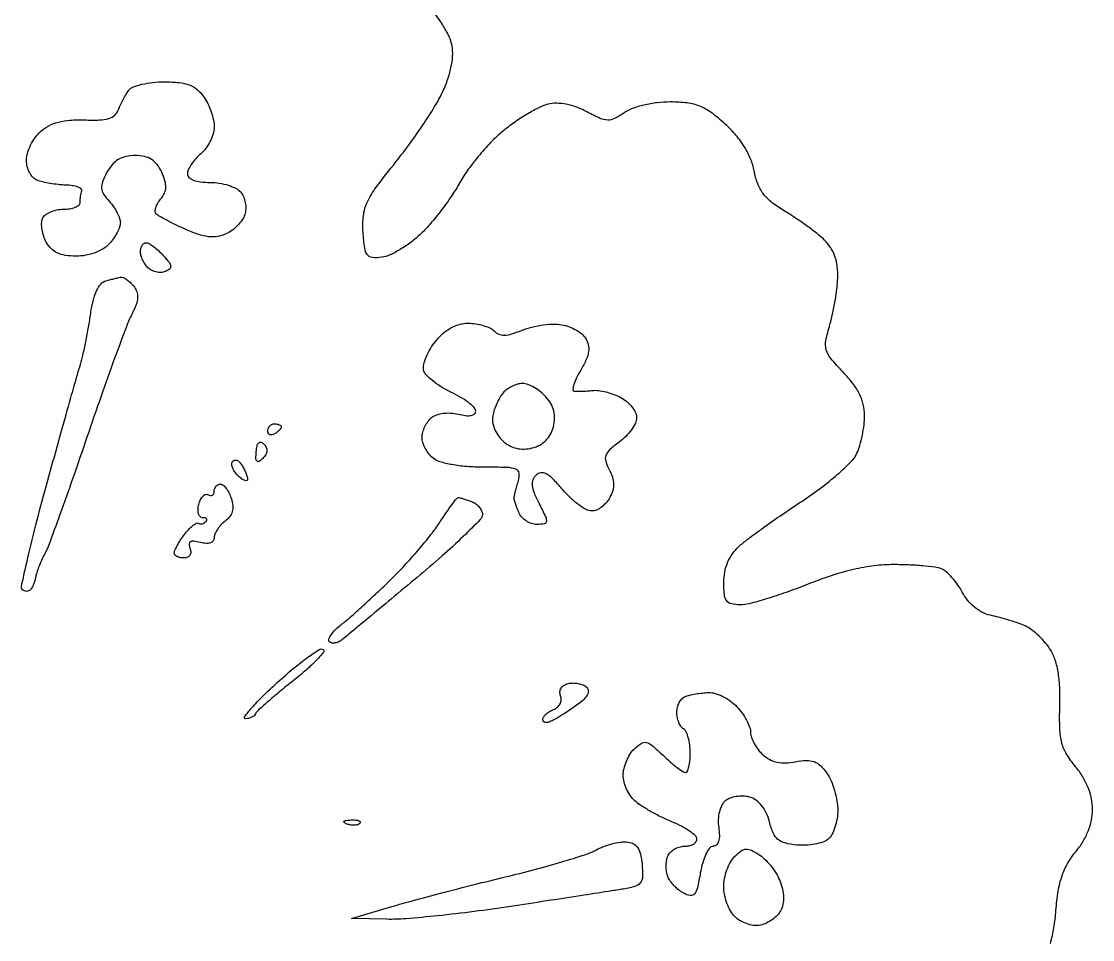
# Model space of a CAD drawing. Extents: x 0 to 102, y 0 to 135.
# Drawn here: x 53.15 to 66.66, y 69.13 to 80.71 of the extents above; entities that cross this region are included whole.
import ezdxf

# ---------------------------------------------------------------- set-up
doc = ezdxf.new("R2010")
doc.units = 0
doc.header["$MEASUREMENT"] = 0

msp = doc.modelspace()

# ---------------------------------------------------------------- linework, layer by layer
msp.add_lwpolyline([(66.132728, 69.076061, 0.026107), (66.177177, 69.276576, 0.022522), (66.203203, 69.490777, -0.020771), (66.232266, 69.737176, -0.041371), (66.279237, 69.927762, -0.048874), (66.350372, 70.086201, -0.044988), (66.452613, 70.232613, 0.03938), (66.541884, 70.357449, 0.041191), (66.608961, 70.492926, 0.04285), (66.650755, 70.632093, 0.051571), (66.6648, 70.7679, 0.051724), (66.650668, 70.904144, 0.043134), (66.608625, 71.043543, 0.041333), (66.540952, 71.17953, 0.038802), (66.450562, 71.305626, -0.039009), (66.338372, 71.462267, -0.07229), (66.277696, 71.606092, -0.055815), (66.251862, 71.785039, -0.015467), (66.251596, 72.069236, 0.017608), (66.250319, 72.314141, 0.033592), (66.229193, 72.509749, 0.041693), (66.187416, 72.668014, 0.059726), (66.12296, 72.797872, 0.037193), (66.054238, 72.887452, 0.028275), (65.966723, 72.974987, 0.028926), (65.874742, 73.048032, 0.057636), (65.793176, 73.092397, 0.015386), (65.705447, 73.124645, 0.007959), (65.594012, 73.159796, 0.007904), (65.478221, 73.192321, 0.011883), (65.376189, 73.216671, -0.06745), (65.273741, 73.25351, -0.051541), (65.174191, 73.319143, -0.04974), (65.086654, 73.406659, -0.052266), (65.019768, 73.508374, 0.031917), (64.961717, 73.604985, 0.030521), (64.891039, 73.694951, 0.031975), (64.818798, 73.766409, 0.087626), (64.75751, 73.803248, 0.059078), (64.676954, 73.823679, 0.010838), (64.524068, 73.840363, 0.011512), (64.343359, 73.851943, 0.010243), (64.155124, 73.8558, 0.031147), (63.908603, 73.840428, 0.025595), (63.648891, 73.794315, 0.022871), (63.367636, 73.715676, 0.015625), (63.055851, 73.602, -0.010155), (62.798144, 73.504834, -0.01162), (62.547954, 73.422754, -0.010812), (62.333339, 73.362861, -0.062713), (62.216908, 73.3482, -0.05352), (62.107312, 73.359965, -0.183775), (62.048368, 73.398362, -0.134266), (62.019224, 73.475093, -0.024019), (62.0118, 73.629553, -0.046053), (62.024022, 73.76197, -0.053138), (62.060292, 73.883399, -0.054734), (62.120137, 73.991452, -0.05427), (62.20215, 74.084286, -0.023827), (62.312496, 74.175569, -0.00507), (62.513417, 74.323096, -0.005292), (62.750056, 74.489413, -0.005011), (62.994481, 74.653785, 0.015575), (63.23198, 74.820892, 0.017831), (63.447822, 74.995417, 0.017198), (63.619197, 75.15507, 0.08996), (63.692431, 75.260533, 0.037185), (63.729248, 75.360401, 0.020138), (63.760209, 75.487704, 0.019958), (63.781426, 75.620525, 0.029631), (63.7884, 75.738103, 0.059322), (63.772123, 75.874811, 0.055332), (63.724117, 76.007326, 0.048275), (63.64131, 76.141007, 0.029687), (63.520452, 76.281497, -0.017651), (63.361512, 76.457507, -0.107139), (63.30451, 76.565485, -0.118009), (63.300139, 76.682541, -0.023376), (63.351252, 76.88754, 0.020016), (63.38909, 77.035064, 0.013418), (63.420993, 77.20629, 0.013525), (63.442984, 77.374074, 0.025825), (63.45, 77.509818, 0.042447), (63.438152, 77.649123, 0.055158), (63.402792, 77.772143, 0.057981), (63.343249, 77.879616, 0.054876), (63.25965, 77.972768, 0.01933), (63.165041, 78.051026, 0.008594), (63.034721, 78.147097, 0.008491), (62.893113, 78.244201, 0.011357), (62.761236, 78.327137, -0.033354), (62.6089, 78.432558, -0.065484), (62.506678, 78.538406, -0.06989), (62.439402, 78.662247, -0.043187), (62.394851, 78.822124, 0.050916), (62.350128, 78.973544, 0.040838), (62.273033, 79.125105, 0.037912), (62.16572, 79.272912, 0.031376), (62.030732, 79.413101, 0.025592), (61.854637, 79.558556, 0.06392), (61.709414, 79.640083, 0.066508), (61.551826, 79.680501, 0.02957), (61.337292, 79.6932, 0.029697), (61.171807, 79.683363, 0.027867), (61.005038, 79.653968, 0.029286), (60.857824, 79.610238, 0.066023), (60.754743, 79.556683, -0.034023), (60.633647, 79.483601, -0.125963), (60.547339, 79.463905, -0.100008), (60.451371, 79.48593, -0.017265), (60.28337, 79.569055, 0.034758), (60.153499, 79.627756, 0.040842), (60.023494, 79.66421, 0.044591), (59.900834, 79.676843, 0.064943), (59.792987, 79.664254, 0.054732), (59.687747, 79.62521, 0.0176), (59.541373, 79.545281, 0.017319), (59.383551, 79.444202, 0.018563), (59.236817, 79.334632, 0.029716), (59.090303, 79.201406, 0.018025), (58.932724, 79.027925, 0.018034), (58.788279, 78.843828, 0.030119), (58.682221, 78.678, -0.02139), (58.58053, 78.512716, -0.013906), (58.449832, 78.33047, -0.013989), (58.312089, 78.159412, -0.025717), (58.18929, 78.029519, -0.028651), (58.066327, 77.924944, -0.026453), (57.928995, 77.83208, -0.027422), (57.797777, 77.76262, -0.074868), (57.6972, 77.733419, -0.052776), (57.577529, 77.730109, -0.215499), (57.515331, 77.764275, -0.128413), (57.481325, 77.847345, -0.014955), (57.460462, 78.048753, -0.047681), (57.465052, 78.257501, -0.079768), (57.512874, 78.426044, -0.050771), (57.627181, 78.617986, -0.009885), (57.873968, 78.937053, 0.012265), (58.053676, 79.171695, 0.01061), (58.230832, 79.426334, 0.010735), (58.381533, 79.663974, 0.030374), (58.472717, 79.837865, 0.026061), (58.537953, 80.006001, 0.035794), (58.577507, 80.163231, 0.040567), (58.590927, 80.305883, 0.060853), (58.577357, 80.430065, 0.063204), (58.535462, 80.542512, 0.022867), (58.449347, 80.689957, 0.02225), (58.339249, 80.844558, 0.024644)], format="xyb")
for points in [[(54.953262, 79.947, -0.024764), (55.139803, 79.937755, -0.065714), (55.269494, 79.907351, -0.084642), (55.367051, 79.850139, -0.065219), (55.450503, 79.758976, -0.040709), (55.500937, 79.672828, -0.02898), (55.543514, 79.569342, -0.029425), (55.572749, 79.465148, -0.05373), (55.5822, 79.377448, -0.072429), (55.569869, 79.29277, -0.043643), (55.532497, 79.198229, -0.042756), (55.477756, 79.108771, -0.057088), (55.413, 79.03907, 0.033456), (55.348251, 78.975656, 0.034867), (55.293502, 78.905, 0.037189), (55.255336, 78.837587, 0.110654), (55.2438, 78.786098, 0.214446), (55.26378, 78.741655, 0.091288), (55.320857, 78.707151, 0.060789), (55.4111, 78.685044, 0.029711), (55.529541, 78.678, -0.038764), (55.646407, 78.668926, -0.037985), (55.761293, 78.641916, -0.040573), (55.858086, 78.602361, -0.102614), (55.917231, 78.55516, -0.076602), (55.952488, 78.496317, -0.052214), (55.974275, 78.42128, -0.051692), (55.980202, 78.342362, -0.069862), (55.968263, 78.271898, -0.074763), (55.93507, 78.204323, -0.042351), (55.876867, 78.13387, -0.041166), (55.804602, 78.071331, -0.052921), (55.728624, 78.027288, -0.066248), (55.621969, 77.995774, -0.067141), (55.511283, 77.993458, -0.053102), (55.383512, 78.021932, -0.023712), (55.222829, 78.08477, -0.007287), (55.097425, 78.143009, -0.009112), (54.982879, 78.200845, -0.007611), (54.88879, 78.25237, -0.067392), (54.851224, 78.280976, -0.195684), (54.838356, 78.311504, -0.074582), (54.844755, 78.358105, -0.059163), (54.868037, 78.412635, -0.042776), (54.905783, 78.466961, 0.062548), (54.953496, 78.541763, 0.100875), (54.971523, 78.614864, 0.08417), (54.960831, 78.698448, 0.033101), (54.919652, 78.807405, 0.055864), (54.861651, 78.904355, 0.091333), (54.791005, 78.968587, 0.088831), (54.700628, 79.00453, 0.050374), (54.583109, 79.0164, 0.053021), (54.466401, 79.003989, 0.081395), (54.371997, 78.966903, 0.081803), (54.294691, 78.901791, 0.054094), (54.22904, 78.805722, 0.028849), (54.173218, 78.685188, 0.113573), (54.161078, 78.604787, 0.126163), (54.185852, 78.531821, 0.039331), (54.257044, 78.43951, -0.032447), (54.310911, 78.371615, -0.030988), (54.356453, 78.296302, -0.032497), (54.38813, 78.224782, -0.08822), (54.3978, 78.1704, -0.087914), (54.388173, 78.116068, -0.03257), (54.356671, 78.04474, -0.031058), (54.31137, 77.969692, -0.032607), (54.257788, 77.902111, -0.074713), (54.182311, 77.840313, -0.046036), (54.078493, 77.790811, -0.043411), (53.959373, 77.758337, -0.044876), (53.837765, 77.7474, -0.038122), (53.704584, 77.757569, -0.07185), (53.601678, 77.788936, -0.084781), (53.523224, 77.843592, -0.075583), (53.463662, 77.923211, -0.043539), (53.43107, 77.999369, -0.039237), (53.41077, 78.082712, -0.041437), (53.404705, 78.16065, -0.090556), (53.41573, 78.219311, -0.130633), (53.449051, 78.265378, -0.063068), (53.511238, 78.304265, -0.056119), (53.590707, 78.330666, -0.052203), (53.676045, 78.3396, 0.037645), (53.758056, 78.345783, 0.056489), (53.827292, 78.364451, 0.074175), (53.874579, 78.391797, 0.228458), (53.8902, 78.4242, -0.020783), (53.89174, 78.461227, -0.014696), (53.896413, 78.502587, -0.014866), (53.903229, 78.541914, -0.030107), (53.91135, 78.57225, 0.327761), (53.903319, 78.597175, 0.07104), (53.860774, 78.61953, 0.048754), (53.793475, 78.636323, 0.027363), (53.709476, 78.644105, -0.01807), (53.614085, 78.651158, -0.014391), (53.511861, 78.66543, -0.014631), (53.417844, 78.684172, -0.035111), (53.349926, 78.7049, -0.112064), (53.297699, 78.739839, -0.066062), (53.253505, 78.800957, -0.060925), (53.22358, 78.877556, -0.062765), (53.2134, 78.958333, -0.072362), (53.226306, 79.047042, -0.041929), (53.265618, 79.147577, -0.040927), (53.323129, 79.243874, -0.053816), (53.391164, 79.320251, -0.062295), (53.494631, 79.39274, -0.05731), (53.615673, 79.439996, -0.047983), (53.762891, 79.46403, -0.02616), (53.946123, 79.466527, 0.018497), (54.133057, 79.466211, 0.063544), (54.25259, 79.485772, 0.106445), (54.328267, 79.527235, 0.129749), (54.373692, 79.593715, -0.022575), (54.398923, 79.655709, -0.014718), (54.433305, 79.724915, -0.01481), (54.470904, 79.790562, -0.027202), (54.505892, 79.84125, -0.137926), (54.561006, 79.882125, -0.032985), (54.67106, 79.915936, -0.03143), (54.807323, 79.939226, -0.026617)], [(54.723088, 77.9166, -0.132113), (54.759693, 77.906756, -0.027572), (54.815778, 77.869968, -0.027147), (54.877994, 77.818624, -0.022754), (54.93824, 77.757853, -0.018401), (55.011998, 77.670065, -0.137902), (55.032352, 77.620249, -0.262341), (55.017125, 77.584162, -0.073121), (54.961661, 77.552964, -0.085021), (54.908612, 77.542388, -0.06259), (54.84886, 77.548256, -0.061955), (54.791763, 77.568881, -0.078913), (54.746509, 77.601731, -0.049965), (54.710181, 77.646148, -0.037996), (54.67948, 77.701067, -0.038946), (54.658459, 77.757607, -0.069634), (54.6516, 77.80662, -0.063156), (54.656933, 77.84867, -0.081201), (54.6726, 77.884293, -0.09832), (54.695825, 77.908131, -0.151748)], [(54.408591, 77.483786, -0.166178), (54.435562, 77.479805, -0.037674), (54.475542, 77.455226, -0.035052), (54.519672, 77.418311, -0.027854), (54.561956, 77.372777, -0.079495), (54.604294, 77.301188, -0.108212), (54.616196, 77.227352, -0.077821), (54.596993, 77.137735, -0.025132), (54.541888, 77.013227, 0.026839), (54.473454, 76.857169, 0.002452), (54.326151, 76.459432, 0.003167), (54.155702, 75.982821, 0.002474), (53.976457, 75.4632, -0.002156), (53.799301, 74.948572, -0.002961), (53.635246, 74.487392, -0.001905), (53.493698, 74.101419, -0.035082), (53.439903, 73.9827, 0.016783), (53.403501, 73.909598, 0.014088), (53.369762, 73.829861, 0.014321), (53.343071, 73.755231, 0.037538), (53.329567, 73.699998, -0.030539), (53.318764, 73.652975, -0.026929), (53.301949, 73.605547, -0.027884), (53.28206, 73.564407, -0.069946), (53.262048, 73.537848, -0.100697), (53.239706, 73.52306, -0.09832), (53.213168, 73.518013, -0.097545), (53.186541, 73.523481, -0.097404), (53.163962, 73.538638, -0.255482), (53.150823, 73.583462, -0.002237), (53.230884, 73.942155, -0.006998), (53.33187, 74.358292, -0.004372), (53.461206, 74.842888, -0.000539), (53.599671, 75.341967, -0.000679), (53.728973, 75.803653, -0.000538), (53.8384, 76.19074, -0.00543), (53.885925, 76.3515, 0.016671), (53.919846, 76.476512, 0.006914), (53.95768, 76.647473, 0.006831), (53.993216, 76.831945, 0.008757), (54.020614, 77.002667, -0.022027), (54.053839, 77.179559, -0.048476), (54.09793, 77.30973, -0.068402), (54.152052, 77.396046, -0.154823), (54.216384, 77.437004, -0.002581), (54.273538, 77.451876, -0.002665), (54.33023, 77.465996, -0.002573), (54.379467, 77.477712, -0.011421)], [(58.78622, 76.9014, -0.037368), (58.881661, 76.894257, -0.034509), (58.977619, 76.872961, -0.036334), (59.06044, 76.841785, -0.088415), (59.113773, 76.804587, 0.09936), (59.173786, 76.764636, 0.102361), (59.243924, 76.751493, 0.069835), (59.334427, 76.765932, 0.023767), (59.459999, 76.811084, -0.035269), (59.57252, 76.848646, -0.024048), (59.704653, 76.875925, -0.024297), (59.835309, 76.889949, -0.044113), (59.942623, 76.886747, -0.050577), (60.038612, 76.865376, -0.042801), (60.134183, 76.824327, -0.044772), (60.215379, 76.771047, -0.085513), (60.267255, 76.713078, -0.080397), (60.302695, 76.629003, -0.096791), (60.306589, 76.543474, -0.071121), (60.276769, 76.443359, -0.025524), (60.207555, 76.311228, 0.020283), (60.154454, 76.212389, 0.037495), (60.120869, 76.127688, 0.050891), (60.108395, 76.066413, 0.40177), (60.124667, 76.045658, 0.034527), (60.161297, 76.042987, 0.0091), (60.220089, 76.043836, 0.009193), (60.287128, 76.047259, 0.009319), (60.353692, 76.053134, -0.059394), (60.429472, 76.052227, -0.028117), (60.525636, 76.034048, -0.02739), (60.625351, 76.00344, -0.034716), (60.713242, 75.963981, -0.052784), (60.789265, 75.912319, -0.051268), (60.853615, 75.845425, -0.05563), (60.897562, 75.774133, -0.110768), (60.912, 75.709761, -0.112587), (60.896463, 75.641635, -0.043494), (60.846733, 75.557799, -0.040266), (60.774828, 75.472916, -0.039503), (60.689814, 75.400061, 0.024464), (60.570823, 75.304136, 0.125393), (60.523736, 75.234401, 0.161709), (60.521971, 75.160209, 0.048673), (60.565891, 75.054605, -0.044162), (60.606326, 74.959795, -0.073385), (60.620857, 74.874303, -0.076417), (60.60987, 74.790715, -0.05209), (60.5736, 74.7018, -0.057942), (60.528645, 74.637087, -0.053181), (60.468841, 74.582302, -0.056801), (60.403954, 74.544988, -0.102457), (60.344135, 74.5326, -0.127709), (60.275434, 74.550438, -0.032512), (60.177921, 74.613367, -0.030991), (60.072333, 74.702311, -0.027062), (59.973369, 74.80755, 0.018297), (59.85522, 74.937687, 0.075393), (59.77054, 75.001601, 0.152431), (59.702985, 75.014839, 0.167124), (59.642759, 74.986471, 0.112278), (59.603362, 74.925782, 0.114528), (59.594467, 74.854477, 0.071976), (59.618131, 74.760892, 0.021473), (59.680273, 74.626921, -0.007683), (59.763489, 74.459753, -0.137113), (59.773793, 74.40113, -0.336509), (59.746239, 74.371418, -0.043488), (59.654224, 74.3634, -0.081946), (59.587329, 74.374438, -0.062747), (59.520555, 74.40689, -0.062817), (59.463991, 74.454841, -0.082606), (59.42712, 74.51145, -0.011528), (59.402586, 74.571235, -0.013946), (59.382451, 74.628436, -0.012587), (59.36817, 74.677108, -0.08701), (59.366025, 74.7018, -0.037054), (59.370165, 74.727294, -0.004613), (59.38375, 74.781791, -0.005417), (59.40121, 74.846286, -0.004463), (59.421191, 74.91471, 0.106399), (59.428773, 75.008039, 0.274923), (59.388534, 75.059087, 0.085088), (59.277478, 75.081242, 0.006784), (58.976939, 75.08532, -0.018994), (58.768014, 75.093259, -0.025763), (58.580767, 75.11726, -0.028133), (58.429945, 75.153409, -0.100645), (58.343004, 75.200019, -0.055487), (58.290116, 75.254866, -0.043228), (58.245397, 75.324642, -0.044464), (58.214852, 75.397975, -0.076601), (58.2048, 75.4632, -0.067647), (58.213509, 75.527277, -0.044536), (58.2397, 75.59703, -0.044272), (58.27813, 75.661626, -0.063309), (58.323608, 75.710284, -0.09162), (58.385785, 75.745063, -0.049905), (58.471282, 75.764859, -0.046381), (58.567418, 75.768236, -0.047115), (58.662008, 75.753772, 0.030442), (58.754136, 75.736527, 0.074006), (58.823087, 75.738152, 0.129647), (58.865397, 75.757514, 0.22461), (58.8816, 75.791763, 0.200514), (58.862788, 75.836787, 0.0315), (58.788741, 75.901243, 0.030826), (58.686547, 75.969911, 0.022491), (58.565483, 76.033716, -0.028686), (58.442611, 76.100432, -0.033519), (58.334735, 76.177738, -0.035667), (58.254382, 76.254127, -0.138151), (58.223865, 76.314982, -0.112586), (58.22612, 76.381337, -0.036112), (58.258306, 76.475183, -0.033935), (58.31047, 76.577765, -0.032071), (58.376922, 76.6744, -0.043951), (58.468339, 76.771675, -0.055611), (58.568888, 76.843076, -0.060013), (58.675829, 76.886597, -0.066751)], [(59.471047, 76.14, 0.068455), (59.408059, 76.131336, 0.044562), (59.339293, 76.105259, 0.044203), (59.275451, 76.067001, 0.062544), (59.227164, 76.021732, 0.042828), (59.187167, 75.964153, 0.023903), (59.148202, 75.888147, 0.023692), (59.115903, 75.806939, 0.035245), (59.096192, 75.733054, 0.089164), (59.095249, 75.656997, 0.054351), (59.119631, 75.570268, 0.052073), (59.16405, 75.486325, 0.061196), (59.222878, 75.418295, 0.056468), (59.306188, 75.358473, 0.067951), (59.395861, 75.323255, 0.067304), (59.492403, 75.313164, 0.053962), (59.596003, 75.327562, 0.065566), (59.689033, 75.36438, 0.069512), (59.767323, 75.423477, 0.069512), (59.82642, 75.501767, 0.065566), (59.863238, 75.594797, 0.054793), (59.877615, 75.699519, 0.069065), (59.866792, 75.79666, 0.068626), (59.829821, 75.887659, 0.053205), (59.766815, 75.974209, 0.042917), (59.698642, 76.037649, 0.038211), (59.618042, 76.091299, 0.040227), (59.537633, 76.128224, 0.087745)], [(56.3436, 75.6324, -0.042167), (56.375989, 75.629664, -0.061769), (56.403349, 75.621441, -0.081139), (56.421901, 75.609359, -0.210953), (56.4282, 75.595093, -0.151918), (56.422655, 75.577265, -0.038439), (56.403349, 75.553386, -0.035638), (56.375983, 75.528257, -0.029505), (56.3436, 75.5055, -0.082592), (56.311274, 75.492259, -0.161196), (56.283851, 75.494891, -0.182303), (56.265623, 75.512779, -0.108972), (56.259, 75.542807, -0.093332), (56.26544, 75.577007, -0.09642), (56.283851, 75.606082, -0.099167), (56.31132, 75.625542, -0.105053)], [(56.209247, 75.377593, -0.087557), (56.238959, 75.335147, -0.128512), (56.247094, 75.290554, -0.115615), (56.232493, 75.244239, -0.06253), (56.195628, 75.196788, -0.045571), (56.148654, 75.157676, -0.361813), (56.122529, 75.160062, -0.198203), (56.108865, 75.192922, -0.019482), (56.112035, 75.28038, -0.032045), (56.122604, 75.355783, -0.146555), (56.143359, 75.394289, -0.289954), (56.172527, 75.400842, -0.110936)], [(55.92988, 75.112682, -0.022665), (55.957813, 75.063835, -0.021757), (55.981625, 75.011999, -0.02229), (55.99856, 74.964512, -0.069759), (56.003905, 74.931115, -0.3201), (55.993581, 74.91603, -0.176471), (55.970151, 74.915991, -0.071307), (55.932471, 74.936091, -0.028423), (55.88718, 74.973415, -0.048917), (55.845286, 75.020514, -0.060595), (55.816751, 75.071748, -0.072431), (55.805011, 75.119206, -0.162263), (55.813155, 75.154982, -0.179665), (55.835851, 75.172953, -0.166991), (55.865591, 75.172455, -0.10922), (55.898817, 75.151381, -0.055855)], [(55.661099, 74.871, -0.179588), (55.695482, 74.858239, -0.05476), (55.733967, 74.816978, -0.046981), (55.770221, 74.757487, -0.036537), (55.798367, 74.687096, -0.056321), (55.815598, 74.599767, -0.088484), (55.808421, 74.523821, -0.094562), (55.776154, 74.458579, -0.073021), (55.719468, 74.40282, 0.045447), (55.666951, 74.356554, 0.042892), (55.622522, 74.300709, 0.045881), (55.59199, 74.244095, 0.101068), (55.5822, 74.196156, -0.156833), (55.569245, 74.155869, -0.15581), (55.535204, 74.130556, -0.102258), (55.47978, 74.12351, -0.044637), (55.406317, 74.13586, 0.028769), (55.323664, 74.152465, 0.16753), (55.280694, 74.144146, 0.284894), (55.265034, 74.114963, 0.076101), (55.276762, 74.061127, -0.086024), (55.286257, 74.013002, -0.150187), (55.275313, 73.974215, -0.156019), (55.244922, 73.949227, -0.094927), (55.198845, 73.9404, -0.049246), (55.151493, 73.945075, -0.071185), (55.111887, 73.959038, -0.093663), (55.08577, 73.979639, -0.191938), (55.077291, 74.00385, -0.100077), (55.08582, 74.038426, -0.017495), (55.116747, 74.098364, -0.018371), (55.158688, 74.167068, -0.015571), (55.207832, 74.2365, -0.023755), (55.260137, 74.299285, -0.036629), (55.311554, 74.347714, -0.041218), (55.355766, 74.377953, -0.274142), (55.381392, 74.3775, 0.115998), (55.40257, 74.370439, 0.077604), (55.42817, 74.37208, 0.071274), (55.454163, 74.381901, 0.07058), (55.47645, 74.39865, 0.120308), (55.487835, 74.41739, 0.256631), (55.484637, 74.433503, 0.164861), (55.466447, 74.444547, 0.054769), (55.43502, 74.448, -0.207638), (55.404025, 74.461451, -0.120751), (55.383831, 74.497423, -0.082635), (55.378027, 74.551819, -0.049337), (55.388238, 74.616248, -0.047293), (55.410553, 74.677323, -0.082294), (55.441338, 74.721461, -0.124503), (55.475185, 74.742205, -0.21724), (55.507218, 74.738156, 0.096763), (55.535817, 74.72737, 0.174471), (55.560174, 74.731745, 0.171137), (55.576471, 74.750759, 0.092667), (55.5822, 74.781407, -0.086798), (55.588184, 74.815617, -0.0942), (55.605377, 74.844682, -0.10021), (55.631001, 74.864123, -0.112793)], [(58.664242, 74.7018, -0.065898), (58.684735, 74.699087, -0.008301), (58.72779, 74.686716, -0.009635), (58.778628, 74.670111, -0.007864), (58.832381, 74.650449, -0.065628), (58.883544, 74.622665, -0.061946), (58.926891, 74.582099, -0.066458), (58.956261, 74.535467, -0.107749), (58.9662, 74.489881, -0.197207), (58.939013, 74.42363, -0.006009), (58.7239, 74.210853, -0.011015), (58.457448, 73.964663, -0.007295), (58.14135, 73.693367, -0.000098), (57.817273, 73.423442, -0.000136), (57.526101, 73.181153, -0.000085), (57.281081, 72.977452, -0.001659), (57.205184, 72.914801, -0.054273), (57.158311, 72.884202, -0.069211), (57.109564, 72.867413, -0.084375), (57.066493, 72.86633, -0.162454), (57.035984, 72.881648, -0.291317), (57.028554, 72.915438, -0.063891), (57.057232, 72.970778, -0.047742), (57.11273, 73.036518, -0.028907), (57.1896, 73.103459, 0.015251), (57.297838, 73.19264, 0.00443), (57.459169, 73.33659, 0.004448), (57.638112, 73.502053, 0.004741), (57.810283, 73.667227, 0.012382), (57.981982, 73.843628, 0.009714), (58.159554, 74.042971, 0.009844), (58.317529, 74.234929, 0.023682), (58.424694, 74.38455, -0.007128), (58.505833, 74.506141, -0.01101), (58.579718, 74.608608, -0.005561), (58.644246, 74.692118, -0.229352)], [(56.955709, 72.785996, -0.451201), (56.961549, 72.751875, -0.020676), (56.873939, 72.651891, -0.022737), (56.745326, 72.528556, -0.0128), (56.578941, 72.390283, 0.005348), (56.4057, 72.250624, 0.007617), (56.255076, 72.122615, 0.004595), (56.131532, 72.012313, 0.104728), (56.1039, 71.973939, -0.112312), (56.085827, 71.949618, -0.063562), (56.054991, 71.929367, -0.058522), (56.016842, 71.915992, -0.060194), (55.977, 71.911991, -0.611385), (55.964893, 71.936856, -0.019469), (56.055245, 72.047835, -0.018374), (56.195605, 72.195814, -0.009374), (56.381968, 72.371643, -0.010896), (56.580082, 72.543931, -0.017133), (56.758267, 72.682144, -0.01142), (56.908311, 72.785374, -0.291174)], [(60.2775, 72.312695, -0.159991), (60.30116, 72.271721, -0.15141), (60.296621, 72.223667, -0.095022), (60.260523, 72.169068, -0.037953), (60.1929, 72.109606, -0.00936), (60.11732, 72.054882, -0.00648), (60.029913, 71.995722, -0.006537), (59.944424, 71.94105, -0.01333), (59.87565, 71.900824, -0.033199), (59.815022, 71.872562, -0.087868), (59.768244, 71.863345, -0.175822), (59.739495, 71.873154, -0.227268), (59.7276, 71.897972, -0.141685), (59.737391, 71.93183, -0.060452), (59.767455, 71.968725, -0.053076), (59.811374, 72.002827, -0.04698), (59.863278, 72.028562, 0.087861), (59.911562, 72.057615, 0.094597), (59.945473, 72.100843, 0.100071), (59.959853, 72.151402, 0.111465), (59.952567, 72.201513, -0.107149), (59.944806, 72.251863, -0.126104), (59.959554, 72.297675, -0.115642), (59.99594, 72.333542, -0.080615), (60.049539, 72.355391, -0.055977), (60.110648, 72.362409, -0.046949), (60.175639, 72.356458, -0.049029), (60.234656, 72.339287, -0.087406)], [(61.818154, 72.241721, -0.081717), (61.902292, 72.230945, -0.042599), (62.000932, 72.19205, -0.040888), (62.097888, 72.133604, -0.049181), (62.177704, 72.063248, -0.033695), (62.243717, 71.982058, -0.031939), (62.299529, 71.891319, -0.033548), (62.338293, 71.804636, -0.088591), (62.3502, 71.73796, 0.086126), (62.36127, 71.674171, 0.040492), (62.395855, 71.597672, 0.038544), (62.446148, 71.521339, 0.043928), (62.50562, 71.457171, 0.061881), (62.590986, 71.397258, 0.068886), (62.685437, 71.362695, 0.062666), (62.793078, 71.353189, 0.040098), (62.917915, 71.367893, -0.037154), (63.054855, 71.384839, -0.100657), (63.151134, 71.370112, -0.107002), (63.230528, 71.319712, -0.045274), (63.312395, 71.22281, -0.051116), (63.365147, 71.128253, -0.029523), (63.409579, 71.005655, -0.029238), (63.439966, 70.875996, -0.042963), (63.45, 70.759435, -0.040856), (63.441032, 70.649861, -0.038903), (63.414347, 70.541335, -0.041444), (63.375237, 70.449271, -0.098699), (63.328626, 70.391787, -0.09145), (63.262804, 70.35494, -0.036044), (63.161948, 70.328554, -0.034167), (63.046071, 70.315107, -0.036164), (62.93165, 70.317978, -0.037804), (62.784832, 70.343626, -0.114385), (62.695214, 70.389862, -0.115415), (62.635532, 70.47054, -0.038851), (62.587872, 70.609944, 0.045), (62.546821, 70.725366, 0.062452), (62.488905, 70.818489, 0.070998), (62.41676, 70.885418, 0.087817), (62.3336, 70.923654, 0.057004), (62.253718, 70.935065, 0.046845), (62.167697, 70.929413, 0.048692), (62.088664, 70.908681, 0.084923), (62.030148, 70.874922, 0.102855), (61.985988, 70.819533, 0.05669), (61.955769, 70.737976, 0.051031), (61.942172, 70.641203, 0.045871), (61.947644, 70.540062, -0.031694), (61.955998, 70.43886, -0.076524), (61.94601, 70.364635, -0.127058), (61.919042, 70.31957, -0.197189), (61.877684, 70.3026, 0.236681), (61.833487, 70.280438, 0.048551), (61.786912, 70.203465, 0.041525), (61.745338, 70.094381, 0.028447), (61.715855, 69.96512, -0.01324), (61.678933, 69.777039, -0.116526), (61.642136, 69.701314, -0.266623), (61.589608, 69.681222, -0.0841), (61.506872, 69.70897, -0.045027), (61.445055, 69.749593, -0.033985), (61.384977, 69.804376, -0.03479), (61.335247, 69.864144, -0.064594), (61.305308, 69.91955, -0.054771), (61.289866, 69.978313, -0.036021), (61.284584, 70.04811, -0.036098), (61.289367, 70.117675, -0.05646), (61.304406, 70.1757, -0.098143), (61.334967, 70.224221, -0.066864), (61.385842, 70.265323, -0.064008), (61.448389, 70.293118, -0.07271), (61.513251, 70.3026, 0.053561), (61.57452, 70.309182, 0.073331), (61.626356, 70.328719, 0.093096), (61.661156, 70.357587, 0.174913), (61.6734, 70.391517, 0.2122), (61.654596, 70.43383, 0.032071), (61.580208, 70.492798, 0.031274), (61.477658, 70.554777, 0.022375), (61.35615, 70.611442, -0.016453), (61.223832, 70.671251, -0.014094), (61.088602, 70.74262, -0.014321), (60.969387, 70.814477, -0.038898), (60.89085, 70.874037, -0.061664), (60.834171, 70.938526, -0.042317), (60.78629, 71.023472, -0.042495), (60.753638, 71.114686, -0.064794), (60.7428, 71.197969, -0.059992), (60.752885, 71.281717, -0.039053), (60.783358, 71.374371, -0.038977), (60.827998, 71.461445, -0.058505), (60.88087, 71.528384, -0.048591), (60.967565, 71.599689, -0.203658), (61.032426, 71.61212, -0.124397), (61.106097, 71.575622, -0.014121), (61.245049, 71.449827, 0.012056), (61.335943, 71.366853, 0.01643), (61.422017, 71.296834, 0.013278), (61.495932, 71.243675, 0.150353), (61.529979, 71.2332, 0.302991), (61.552788, 71.248419, 0.040485), (61.571521, 71.306287, 0.035757), (61.584545, 71.38665, 0.022299), (61.5888, 71.482007, 0.031397), (61.582572, 71.581085, 0.037109), (61.563949, 71.673086, 0.040338), (61.53682, 71.74637, 0.146547), (61.5042, 71.7831, -0.107838), (61.471763, 71.814454, -0.050954), (61.444451, 71.866192, -0.047176), (61.42587, 71.928549, -0.04887), (61.4196, 71.992543, -0.06204), (61.427481, 72.055815, -0.059794), (61.450664, 72.11607, -0.064716), (61.48489, 72.164421, -0.110959), (61.52535, 72.192371, -0.038987), (61.578851, 72.209249, -0.015173), (61.654983, 72.224469, -0.014912), (61.738785, 72.236036, -0.017912)], [(57.30945, 70.634321, -0.028489), (57.368347, 70.633391, -0.077125), (57.408954, 70.624024, -0.208169), (57.424397, 70.608403, -0.296942), (57.420488, 70.589887, -0.126455), (57.392829, 70.573539, -0.060344), (57.351772, 70.566842, -0.05415), (57.304603, 70.570008, -0.051402), (57.258337, 70.583209, -0.054073), (57.223087, 70.601952, -0.470617), (57.221628, 70.61737, -0.168741), (57.246311, 70.629326, -0.018894)], [(60.7851, 70.358695, -0.093957), (60.865656, 70.336512, -0.128739), (60.922325, 70.287591, -0.093615), (60.959194, 70.204114, -0.033189), (60.980454, 70.074722, -0.028662), (60.98664, 69.916968, -0.166466), (60.958652, 69.83982, -0.159113), (60.888492, 69.794125, -0.025581), (60.726654, 69.759536, -0.001405), (60.557372, 69.732808, -0.000186), (60.199304, 69.67744, -0.000216), (59.774712, 69.612135, -0.000181), (59.324545, 69.543264, -0.005954), (58.862442, 69.478358, -0.006071), (58.401908, 69.424931, -0.005914), (58.000783, 69.388115, -0.024968), (57.759445, 69.380928), (57.3165, 69.389857), (57.8241, 69.541939, -0.006628), (58.081572, 69.615376, -0.002324), (58.453343, 69.71425, -0.002307), (58.863308, 69.819228, -0.002697), (59.253405, 69.914968, 0.006127), (59.622454, 70.008231, 0.007236), (59.9691, 70.105759, 0.006413), (60.259001, 70.195929, 0.04458), (60.395505, 70.254202, -0.03182), (60.492299, 70.298472, -0.025831), (60.600861, 70.33369, -0.026554), (60.704643, 70.355696, -0.05937)], [(62.465783, 70.190941, -0.053835), (62.540851, 70.128818, -0.031249), (62.61717, 70.039925, -0.030918), (62.683316, 69.940089, -0.044978), (62.727651, 69.844286, -0.036759), (62.757699, 69.735736, -0.055018), (62.766205, 69.63781, -0.062601), (62.753149, 69.550432, -0.071745), (62.719011, 69.473286, -0.065568), (62.672011, 69.416431, -0.043542), (62.605175, 69.364343, -0.043406), (62.529987, 69.324409, -0.063263), (62.457855, 69.304048, -0.076192), (62.382247, 69.3043, -0.048067), (62.296595, 69.326305, -0.047143), (62.214477, 69.365142, -0.062436), (62.149245, 69.415841, -0.070666), (62.096559, 69.485972, -0.038879), (62.052174, 69.583915, -0.037849), (62.021913, 69.69237, -0.04915), (62.0118, 69.795, -0.048926), (62.021862, 69.897578, -0.037807), (62.051965, 70.005876, -0.038858), (62.096118, 70.103594, -0.070953), (62.148533, 70.173447, -0.038183), (62.230248, 70.243552, -0.145426), (62.292829, 70.265965, -0.131514), (62.361177, 70.251651, -0.028954)]]:
    msp.add_lwpolyline(points, format="xyb", close=True)

doc.saveas('drawing.dxf')
